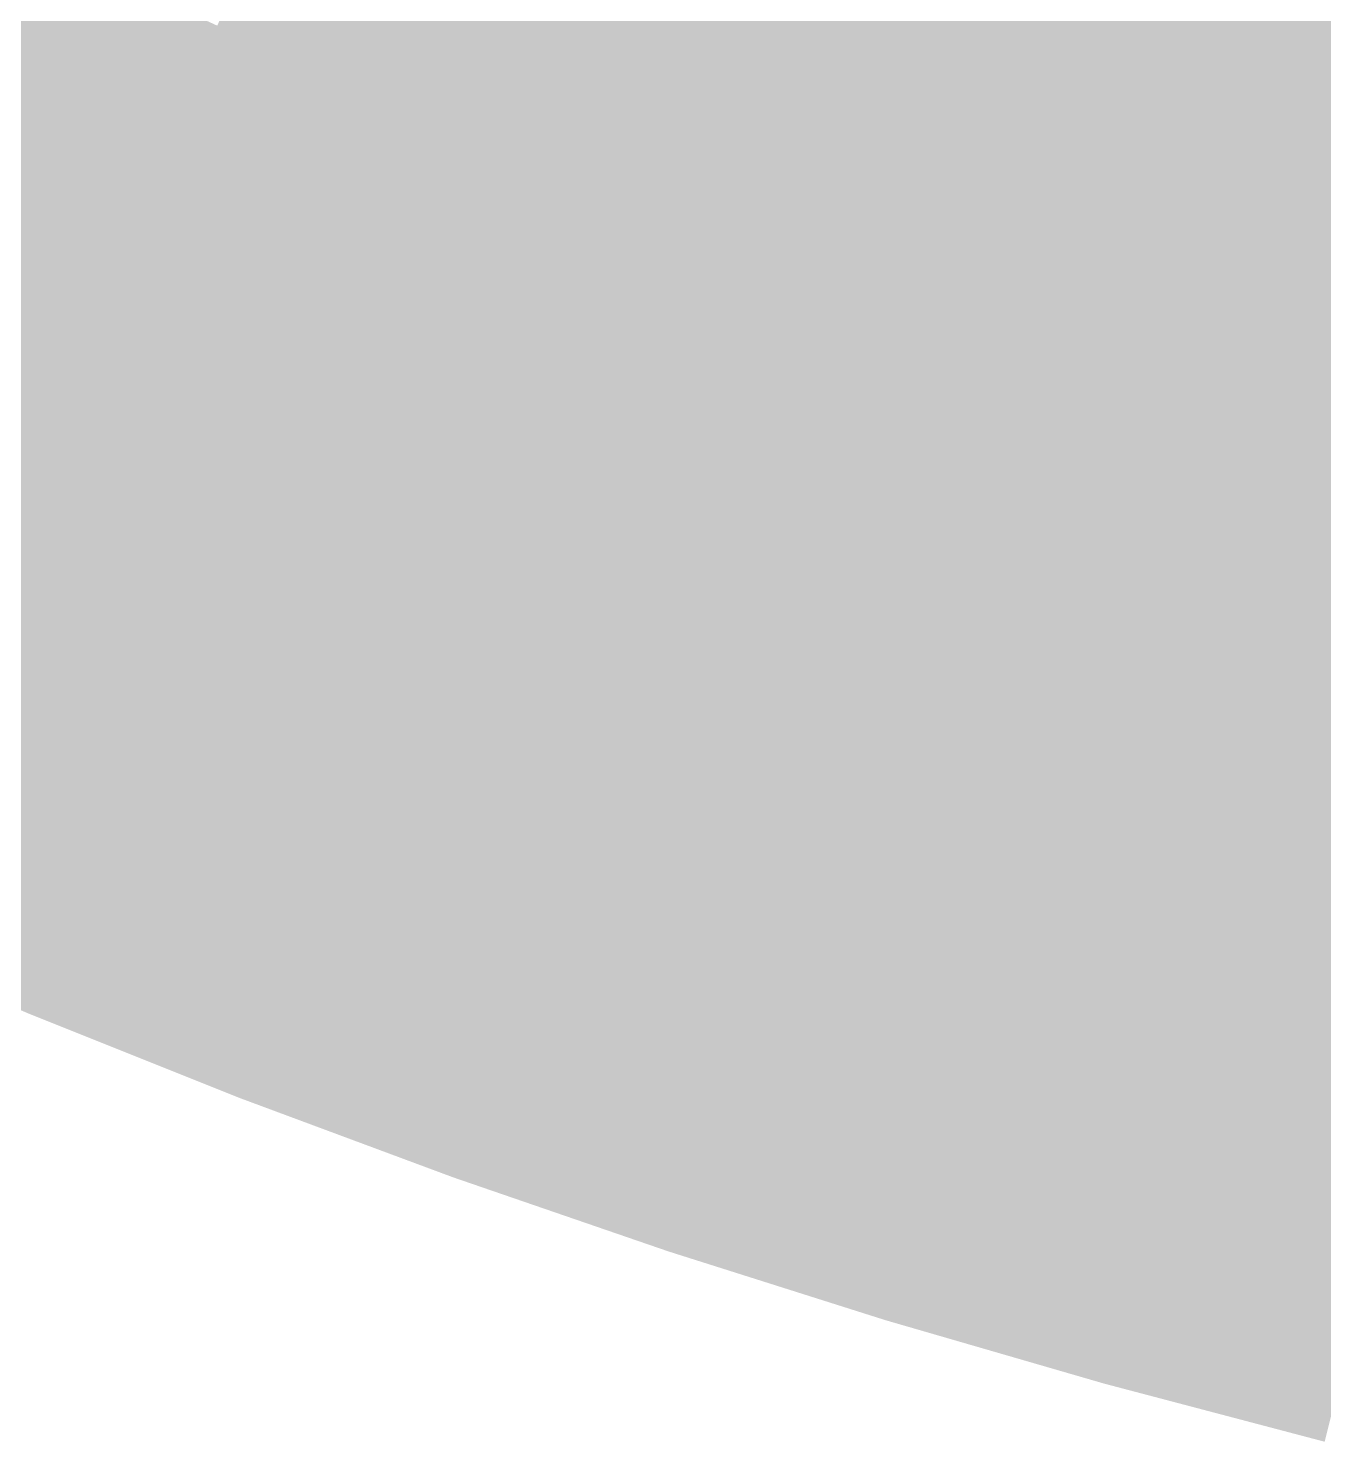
# Model space of a CAD drawing. Header units: inches. Extents: x -266 to 784, y -170 to 213.
# Drawn here: x -65.06 to -41.32, y -164.91 to -139.01 of the extents above; entities that cross this region are included whole.
import ezdxf

# ---------------------------------------------------------------- set-up
doc = ezdxf.new("R2010")
doc.units = ezdxf.units.IN
doc.header["$MEASUREMENT"] = 0

msp = doc.modelspace()

# ---------------------------------------------------------------- linework, layer by layer
at = {"color": 199, "true_color": 0x352e5d}
msp.add_solid([(-53.264465, -138.082934), (-53.62436, -139.015927), (-56.637148, -136.734171), (-57.019831, -137.65805)], dxfattribs=at)
at = {"color": 189, "true_color": 0x2f2a54}
msp.add_solid([(-57.402515, -138.58193), (-57.785198, -139.505809), (-60.786197, -137.131463), (-61.191438, -138.045673)], dxfattribs=at)
at = {"color": 199, "true_color": 0x383061}
msp.add_solid([(-49.522808, -138.406978), (-49.859698, -139.348522), (-52.90457, -137.149941), (-53.264465, -138.082934)], dxfattribs=at)
at = {"color": 179, "true_color": 0x29254c}
msp.add_solid([(-61.59668, -138.959883), (-62.001921, -139.874093), (-64.988374, -137.406373), (-65.415929, -138.310362)], dxfattribs=at)
at = {"color": 199, "true_color": 0x3c3265}
msp.add_solid([(-45.797534, -138.631114), (-46.111216, -139.580643), (-49.185919, -137.465434), (-49.522808, -138.406978)], dxfattribs=at)
at = {"color": 189, "true_color": 0x322c59}
msp.add_solid([(-53.62436, -139.015927), (-53.984255, -139.94892), (-57.019831, -137.65805), (-57.402515, -138.58193)], dxfattribs=at)
at = {"color": 177, "true_color": 0x40346a}
msp.add_solid([(-42.091278, -138.756349), (-42.381563, -139.713289), (-45.483852, -137.681586), (-45.797534, -138.631114)], dxfattribs=at)
at = {"color": 177, "true_color": 0x43366e}
msp.add_solid([(-38.406637, -138.783753), (-38.67335, -139.74753), (-41.800994, -137.799408), (-42.091278, -138.756349)], dxfattribs=at)
at = {"color": 189, "true_color": 0x2c2850}
msp.add_solid([(-57.785198, -139.505809), (-58.167882, -140.429689), (-61.191438, -138.045673), (-61.59668, -138.959883)], dxfattribs=at)
at = {"color": 199, "true_color": 0x362e5d}
msp.add_solid([(-49.859698, -139.348522), (-50.196588, -140.290066), (-53.264465, -138.082934), (-53.62436, -139.015927)], dxfattribs=at)
at = {"color": 179, "true_color": 0x272348}
msp.add_solid([(-62.001921, -139.874093), (-62.407162, -140.788302), (-65.415929, -138.310362), (-65.843484, -139.214351)], dxfattribs=at)
at = {"color": 199, "true_color": 0x393061}
msp.add_solid([(-46.111216, -139.580643), (-46.424898, -140.530171), (-49.522808, -138.406978), (-49.859698, -139.348522)], dxfattribs=at)
at = {"color": 189, "true_color": 0x302a54}
msp.add_solid([(-53.984255, -139.94892), (-54.344151, -140.881913), (-57.402515, -138.58193), (-57.785198, -139.505809)], dxfattribs=at)
at = {"color": 199, "true_color": 0x3d3265}
msp.add_solid([(-42.381563, -139.713289), (-42.671848, -140.670229), (-45.797534, -138.631114), (-46.111216, -139.580643)], dxfattribs=at)
at = {"color": 177, "true_color": 0x41346a}
msp.add_solid([(-38.67335, -139.74753), (-38.940063, -140.711306), (-42.091278, -138.756349), (-42.381563, -139.713289)], dxfattribs=at)
at = {"color": 179, "true_color": 0x2a254c}
msp.add_solid([(-58.167882, -140.429689), (-58.550565, -141.353568), (-61.59668, -138.959883), (-62.001921, -139.874093)], dxfattribs=at)
at = {"color": 189, "true_color": 0x332c59}
msp.add_solid([(-50.196588, -140.290066), (-50.533478, -141.23161), (-53.62436, -139.015927), (-53.984255, -139.94892)], dxfattribs=at)
at = {"color": 179, "true_color": 0x242143}
msp.add_solid([(-62.407162, -140.788302), (-62.812404, -141.702512), (-65.843484, -139.214351), (-66.271039, -140.11834)], dxfattribs=at)
at = {"color": 189, "true_color": 0x2d2850}
msp.add_solid([(-54.344151, -140.881913), (-54.704046, -141.814905), (-57.785198, -139.505809), (-58.167882, -140.429689)], dxfattribs=at)
at = {"color": 199, "true_color": 0x372e5d}
msp.add_solid([(-46.424898, -140.530171), (-46.738579, -141.479699), (-49.859698, -139.348522), (-50.196588, -140.290066)], dxfattribs=at)
at = {"color": 199, "true_color": 0x3a3061}
msp.add_solid([(-42.671848, -140.670229), (-42.962132, -141.62717), (-46.111216, -139.580643), (-46.424898, -140.530171)], dxfattribs=at)
at = {"color": 209, "true_color": 0x3e3265}
msp.add_solid([(-38.940063, -140.711306), (-39.206775, -141.675082), (-42.381563, -139.713289), (-42.671848, -140.670229)], dxfattribs=at)
at = {"color": 179, "true_color": 0x282348}
for points in [[(-58.550565, -141.353568), (-58.933249, -142.277448), (-62.001921, -139.874093), (-62.407162, -140.788302)], [(-55.063941, -142.747898), (-55.423836, -143.680891), (-58.550565, -141.353568), (-58.933249, -142.277448)]]:
    msp.add_solid(points, dxfattribs=at)
at = {"color": 189, "true_color": 0x312a54}
msp.add_solid([(-50.533478, -141.23161), (-50.870368, -142.173154), (-53.984255, -139.94892), (-54.344151, -140.881913)], dxfattribs=at)
at = {"color": 179, "true_color": 0x221f3f}
msp.add_solid([(-62.812404, -141.702512), (-63.217645, -142.616722), (-66.271039, -140.11834), (-66.698595, -141.02233)], dxfattribs=at)
at = {"color": 189, "true_color": 0x342c59}
msp.add_solid([(-46.738579, -141.479699), (-47.052261, -142.429227), (-50.196588, -140.290066), (-50.533478, -141.23161)], dxfattribs=at)
at = {"color": 189, "true_color": 0x2b254c}
msp.add_solid([(-54.704046, -141.814905), (-55.063941, -142.747898), (-58.167882, -140.429689), (-58.550565, -141.353568)], dxfattribs=at)
at = {"color": 199, "true_color": 0x382e5d}
msp.add_solid([(-42.962132, -141.62717), (-43.252417, -142.58411), (-46.424898, -140.530171), (-46.738579, -141.479699)], dxfattribs=at)
at = {"color": 179, "true_color": 0x252143}
msp.add_solid([(-58.933249, -142.277448), (-59.315932, -143.201328), (-62.407162, -140.788302), (-62.812404, -141.702512)], dxfattribs=at)
at = {"color": 199, "true_color": 0x3c3061}
msp.add_solid([(-39.206775, -141.675082), (-39.473488, -142.638858), (-42.671848, -140.670229), (-42.962132, -141.62717)], dxfattribs=at)
at = {"color": 179, "true_color": 0x201d3b}
for points in [[(-63.217645, -142.616722), (-63.622886, -143.530932), (-66.698595, -141.02233), (-67.12615, -141.926319)], [(-59.698615, -144.125207), (-60.081299, -145.049087), (-63.217645, -142.616722), (-63.622886, -143.530932)]]:
    msp.add_solid(points, dxfattribs=at)
at = {"color": 189, "true_color": 0x2e2850}
msp.add_solid([(-50.870368, -142.173154), (-51.207258, -143.114698), (-54.344151, -140.881913), (-54.704046, -141.814905)], dxfattribs=at)
at = {"color": 189, "true_color": 0x322a54}
msp.add_solid([(-47.052261, -142.429227), (-47.365943, -143.378755), (-50.533478, -141.23161), (-50.870368, -142.173154)], dxfattribs=at)
at = {"color": 199, "true_color": 0x352c59}
msp.add_solid([(-43.252417, -142.58411), (-43.542702, -143.54105), (-46.738579, -141.479699), (-47.052261, -142.429227)], dxfattribs=at)
at = {"color": 199, "true_color": 0x392e5d}
msp.add_solid([(-39.473488, -142.638858), (-39.740201, -143.602634), (-42.962132, -141.62717), (-43.252417, -142.58411)], dxfattribs=at)
at = {"color": 179, "true_color": 0x231f3f}
for points in [[(-59.315932, -143.201328), (-59.698615, -144.125207), (-62.812404, -141.702512), (-63.217645, -142.616722)], [(-55.783731, -144.613884), (-56.143626, -145.546877), (-59.315932, -143.201328), (-59.698615, -144.125207)]]:
    msp.add_solid(points, dxfattribs=at)
at = {"color": 189, "true_color": 0x2c254c}
msp.add_solid([(-51.207258, -143.114698), (-51.544148, -144.056242), (-54.704046, -141.814905), (-55.063941, -142.747898)], dxfattribs=at)
at = {"color": 179, "true_color": 0x1d1b36}
msp.add_solid([(-63.622886, -143.530932), (-64.028128, -144.445141), (-67.12615, -141.926319), (-67.553705, -142.830308)], dxfattribs=at)
at = {"color": 189, "true_color": 0x2f2850}
msp.add_solid([(-47.365943, -143.378755), (-47.679625, -144.328283), (-50.870368, -142.173154), (-51.207258, -143.114698)], dxfattribs=at)
at = {"color": 179, "true_color": 0x262143}
msp.add_solid([(-55.423836, -143.680891), (-55.783731, -144.613884), (-58.933249, -142.277448), (-59.315932, -143.201328)], dxfattribs=at)
at = {"color": 189, "true_color": 0x332a54}
msp.add_solid([(-43.542702, -143.54105), (-43.832986, -144.497991), (-47.052261, -142.429227), (-47.365943, -143.378755)], dxfattribs=at)
at = {"color": 199, "true_color": 0x362c59}
msp.add_solid([(-39.740201, -143.602634), (-40.006914, -144.56641), (-43.252417, -142.58411), (-43.542702, -143.54105)], dxfattribs=at)
at = {"color": 179, "true_color": 0x1b1932}
msp.add_solid([(-64.028128, -144.445141), (-64.433369, -145.359351), (-67.553705, -142.830308), (-67.98126, -143.734298)], dxfattribs=at)
at = {"color": 179, "true_color": 0x292348}
msp.add_solid([(-51.544148, -144.056242), (-51.881037, -144.997786), (-55.063941, -142.747898), (-55.423836, -143.680891)], dxfattribs=at)
at = {"color": 189, "true_color": 0x2d254c}
msp.add_solid([(-47.679625, -144.328283), (-47.993306, -145.277812), (-51.207258, -143.114698), (-51.544148, -144.056242)], dxfattribs=at)
at = {"color": 189, "true_color": 0x302850}
msp.add_solid([(-43.832986, -144.497991), (-44.123271, -145.454931), (-47.365943, -143.378755), (-47.679625, -144.328283)], dxfattribs=at)
at = {"color": 179, "true_color": 0x1e1b36}
msp.add_solid([(-60.081299, -145.049087), (-60.463982, -145.972966), (-63.622886, -143.530932), (-64.028128, -144.445141)], dxfattribs=at)
at = {"color": 179, "true_color": 0x272143}
msp.add_solid([(-51.881037, -144.997786), (-52.217927, -145.93933), (-55.423836, -143.680891), (-55.783731, -144.613884)], dxfattribs=at)
at = {"color": 189, "true_color": 0x342a54}
msp.add_solid([(-40.006914, -144.56641), (-40.273626, -145.530186), (-43.542702, -143.54105), (-43.832986, -144.497991)], dxfattribs=at)
at = {"color": 179, "true_color": 0x19162e}
for points in [[(-64.433369, -145.359351), (-64.83861, -146.273561), (-67.98126, -143.734298), (-68.408815, -144.638287)], [(-60.846666, -146.896846), (-61.229349, -147.820725), (-64.433369, -145.359351), (-64.83861, -146.273561)]]:
    msp.add_solid(points, dxfattribs=at)
at = {"color": 179, "true_color": 0x211d3b}
msp.add_solid([(-56.143626, -145.546877), (-56.503521, -146.479869), (-59.698615, -144.125207), (-60.081299, -145.049087)], dxfattribs=at)
at = {"color": 179, "true_color": 0x2a2348}
msp.add_solid([(-47.993306, -145.277812), (-48.306988, -146.22734), (-51.544148, -144.056242), (-51.881037, -144.997786)], dxfattribs=at)
at = {"color": 179, "true_color": 0x1c1932}
for points in [[(-60.463982, -145.972966), (-60.846666, -146.896846), (-64.028128, -144.445141), (-64.433369, -145.359351)], [(-56.863416, -147.412862), (-57.223311, -148.345855), (-60.463982, -145.972966), (-60.846666, -146.896846)]]:
    msp.add_solid(points, dxfattribs=at)
at = {"color": 189, "true_color": 0x2e254c}
for points in [[(-44.123271, -145.454931), (-44.413556, -146.411871), (-47.679625, -144.328283), (-47.993306, -145.277812)], [(-40.540339, -146.493962), (-40.807052, -147.457738), (-44.123271, -145.454931), (-44.413556, -146.411871)]]:
    msp.add_solid(points, dxfattribs=at)
at = {"color": 189, "true_color": 0x312850}
msp.add_solid([(-40.273626, -145.530186), (-40.540339, -146.493962), (-43.832986, -144.497991), (-44.123271, -145.454931)], dxfattribs=at)
at = {"color": 188, "true_color": 0x16142a}
msp.add_solid([(-64.83861, -146.273561), (-65.243852, -147.187771), (-68.408815, -144.638287), (-68.83637, -145.542276)], dxfattribs=at)
at = {"color": 179, "true_color": 0x241f3f}
msp.add_solid([(-52.217927, -145.93933), (-52.554817, -146.880874), (-55.783731, -144.613884), (-56.143626, -145.546877)], dxfattribs=at)
at = {"color": 179, "true_color": 0x282143}
for points in [[(-48.306988, -146.22734), (-48.62067, -147.176868), (-51.881037, -144.997786), (-52.217927, -145.93933)], [(-44.70384, -147.368812), (-44.994125, -148.325752), (-48.306988, -146.22734), (-48.62067, -147.176868)]]:
    msp.add_solid(points, dxfattribs=at)
at = {"color": 179, "true_color": 0x1f1b36}
for points in [[(-56.503521, -146.479869), (-56.863416, -147.412862), (-60.081299, -145.049087), (-60.463982, -145.972966)], [(-52.891707, -147.822418), (-53.228597, -148.763962), (-56.503521, -146.479869), (-56.863416, -147.412862)]]:
    msp.add_solid(points, dxfattribs=at)
at = {"color": 189, "true_color": 0x2b2348}
msp.add_solid([(-44.413556, -146.411871), (-44.70384, -147.368812), (-47.993306, -145.277812), (-48.306988, -146.22734)], dxfattribs=at)
at = {"color": 179, "true_color": 0x221d3b}
for points in [[(-52.554817, -146.880874), (-52.891707, -147.822418), (-56.143626, -145.546877), (-56.503521, -146.479869)], [(-48.934352, -148.126396), (-49.248033, -149.075924), (-52.554817, -146.880874), (-52.891707, -147.822418)]]:
    msp.add_solid(points, dxfattribs=at)
at = {"color": 179, "true_color": 0x251f3f}
msp.add_solid([(-48.62067, -147.176868), (-48.934352, -148.126396), (-52.217927, -145.93933), (-52.554817, -146.880874)], dxfattribs=at)
at = {"color": 188, "true_color": 0x17142a}
for points in [[(-61.229349, -147.820725), (-61.612033, -148.744605), (-64.83861, -146.273561), (-65.243852, -147.187771)], [(-57.583206, -149.278848), (-57.943101, -150.211841), (-61.229349, -147.820725), (-61.612033, -148.744605)]]:
    msp.add_solid(points, dxfattribs=at)
at = {"color": 189, "true_color": 0x2c2348}
msp.add_solid([(-40.807052, -147.457738), (-41.073765, -148.421514), (-44.413556, -146.411871), (-44.70384, -147.368812)], dxfattribs=at)
at = {"color": 179, "true_color": 0x1a162e}
for points in [[(-57.223311, -148.345855), (-57.583206, -149.278848), (-60.846666, -146.896846), (-61.229349, -147.820725)], [(-53.565487, -149.705506), (-53.902377, -150.64705), (-57.223311, -148.345855), (-57.583206, -149.278848)]]:
    msp.add_solid(points, dxfattribs=at)
at = {"color": 188, "true_color": 0x141225}
msp.add_solid([(-61.612033, -148.744605), (-61.994716, -149.668484), (-65.243852, -147.187771), (-65.649093, -148.10198)], dxfattribs=at)
at = {"color": 179, "true_color": 0x261f3f}
for points in [[(-44.994125, -148.325752), (-45.28441, -149.282692), (-48.62067, -147.176868), (-48.934352, -148.126396)], [(-41.340477, -149.38529), (-41.60719, -150.349066), (-44.994125, -148.325752), (-45.28441, -149.282692)]]:
    msp.add_solid(points, dxfattribs=at)
at = {"color": 179, "true_color": 0x1d1932}
for points in [[(-53.228597, -148.763962), (-53.565487, -149.705506), (-56.863416, -147.412862), (-57.223311, -148.345855)], [(-49.561715, -150.025453), (-49.875397, -150.974981), (-53.228597, -148.763962), (-53.565487, -149.705506)]]:
    msp.add_solid(points, dxfattribs=at)
at = {"color": 179, "true_color": 0x292143}
msp.add_solid([(-41.073765, -148.421514), (-41.340477, -149.38529), (-44.70384, -147.368812), (-44.994125, -148.325752)], dxfattribs=at)
at = {"color": 179, "true_color": 0x201b36}
msp.add_solid([(-49.248033, -149.075924), (-49.561715, -150.025453), (-52.891707, -147.822418), (-53.228597, -148.763962)], dxfattribs=at)
at = {"color": 188, "true_color": 0x121021}
for points in [[(-61.994716, -149.668484), (-62.377399, -150.592364), (-65.649093, -148.10198), (-66.054334, -149.01619)], [(-58.302996, -151.144833), (-58.662891, -152.077826), (-61.994716, -149.668484), (-62.377399, -150.592364)]]:
    msp.add_solid(points, dxfattribs=at)
at = {"color": 179, "true_color": 0x231d3b}
msp.add_solid([(-45.28441, -149.282692), (-45.574694, -150.239633), (-48.934352, -148.126396), (-49.248033, -149.075924)], dxfattribs=at)
at = {"color": 179, "true_color": 0x2a2143}
msp.add_solid([(-37.418948, -149.384813), (-37.661928, -150.354844), (-41.073765, -148.421514), (-41.340477, -149.38529)], dxfattribs=at)
at = {"color": 188, "true_color": 0x151225}
for points in [[(-57.943101, -150.211841), (-58.302996, -151.144833), (-61.612033, -148.744605), (-61.994716, -149.668484)], [(-54.239266, -151.588594), (-54.576156, -152.530139), (-57.943101, -150.211841), (-58.302996, -151.144833)]]:
    msp.add_solid(points, dxfattribs=at)
at = {"color": 188, "true_color": 0x100e1d}
for points in [[(-62.377399, -150.592364), (-62.760083, -151.516243), (-66.054334, -149.01619), (-66.459576, -149.9304)], [(-58.662891, -152.077826), (-59.022786, -153.010819), (-62.377399, -150.592364), (-62.760083, -151.516243)], [(-54.913046, -153.471683), (-55.249936, -154.413227), (-58.662891, -152.077826), (-59.022786, -153.010819)]]:
    msp.add_solid(points, dxfattribs=at)
at = {"color": 179, "true_color": 0x211b36}
for points in [[(-45.574694, -150.239633), (-45.864979, -151.196573), (-49.248033, -149.075924), (-49.561715, -150.025453)], [(-41.873903, -151.312842), (-42.140616, -152.276618), (-45.574694, -150.239633), (-45.864979, -151.196573)]]:
    msp.add_solid(points, dxfattribs=at)
at = {"color": 188, "true_color": 0x18142a}
for points in [[(-53.902377, -150.64705), (-54.239266, -151.588594), (-57.583206, -149.278848), (-57.943101, -150.211841)], [(-50.189078, -151.924509), (-50.50276, -152.874037), (-53.902377, -150.64705), (-54.239266, -151.588594)]]:
    msp.add_solid(points, dxfattribs=at)
at = {"color": 179, "true_color": 0x241d3b}
msp.add_solid([(-41.60719, -150.349066), (-41.873903, -151.312842), (-45.28441, -149.282692), (-45.574694, -150.239633)], dxfattribs=at)
at = {"color": 179, "true_color": 0x271f3f}
msp.add_solid([(-37.661928, -150.354844), (-37.904908, -151.324875), (-41.340477, -149.38529), (-41.60719, -150.349066)], dxfattribs=at)
at = {"color": 188, "true_color": 0x0d0c19}
msp.add_solid([(-62.760083, -151.516243), (-63.142766, -152.440123), (-66.459576, -149.9304), (-66.864817, -150.84461)], dxfattribs=at)
at = {"color": 179, "true_color": 0x1b162e}
for points in [[(-49.875397, -150.974981), (-50.189078, -151.924509), (-53.565487, -149.705506), (-53.902377, -150.64705)], [(-46.155264, -152.153513), (-46.445548, -153.110454), (-49.875397, -150.974981), (-50.189078, -151.924509)]]:
    msp.add_solid(points, dxfattribs=at)
at = {"color": 179, "true_color": 0x1e1932}
msp.add_solid([(-45.864979, -151.196573), (-46.155264, -152.153513), (-49.561715, -150.025453), (-49.875397, -150.974981)], dxfattribs=at)
at = {"color": 179, "true_color": 0x251d3b}
msp.add_solid([(-37.904908, -151.324875), (-38.147888, -152.294907), (-41.60719, -150.349066), (-41.873903, -151.312842)], dxfattribs=at)
at = {"color": 188, "true_color": 0x0b0a14}
for points in [[(-63.142766, -152.440123), (-63.52545, -153.364002), (-66.864817, -150.84461), (-67.270058, -151.758819)], [(-59.382681, -153.943812), (-59.742576, -154.876805), (-63.142766, -152.440123), (-63.52545, -153.364002)], [(-55.586826, -155.354771), (-55.923716, -156.296315), (-59.382681, -153.943812), (-59.742576, -154.876805)]]:
    msp.add_solid(points, dxfattribs=at)
at = {"color": 188, "true_color": 0x131021}
for points in [[(-54.576156, -152.530139), (-54.913046, -153.471683), (-58.302996, -151.144833), (-58.662891, -152.077826)], [(-50.816442, -153.823565), (-51.130124, -154.773093), (-54.576156, -152.530139), (-54.913046, -153.471683)]]:
    msp.add_solid(points, dxfattribs=at)
at = {"color": 179, "true_color": 0x1f1932}
for points in [[(-42.140616, -152.276618), (-42.407328, -153.240394), (-45.864979, -151.196573), (-46.155264, -152.153513)], [(-38.390868, -153.264938), (-38.633849, -154.234969), (-42.140616, -152.276618), (-42.407328, -153.240394)]]:
    msp.add_solid(points, dxfattribs=at)
at = {"color": 179, "true_color": 0x221b36}
msp.add_solid([(-38.147888, -152.294907), (-38.390868, -153.264938), (-41.873903, -151.312842), (-42.140616, -152.276618)], dxfattribs=at)
at = {"color": 188, "true_color": 0x0e0c19}
for points in [[(-59.022786, -153.010819), (-59.382681, -153.943812), (-62.760083, -151.516243), (-63.142766, -152.440123)], [(-55.249936, -154.413227), (-55.586826, -155.354771), (-59.022786, -153.010819), (-59.382681, -153.943812)], [(-51.443805, -155.722622), (-51.757487, -156.67215), (-55.249936, -154.413227), (-55.586826, -155.354771)], [(-47.606687, -156.938215), (-47.896972, -157.895155), (-51.443805, -155.722622), (-51.757487, -156.67215)]]:
    msp.add_solid(points, dxfattribs=at)
at = {"color": 188, "true_color": 0x161225}
for points in [[(-50.50276, -152.874037), (-50.816442, -153.823565), (-54.239266, -151.588594), (-54.576156, -152.530139)], [(-46.735833, -154.067394), (-47.026118, -155.024334), (-50.50276, -152.874037), (-50.816442, -153.823565)]]:
    msp.add_solid(points, dxfattribs=at)
at = {"color": 178, "true_color": 0x090810}
for points in [[(-63.52545, -153.364002), (-63.908133, -154.287882), (-67.270058, -151.758819), (-67.675299, -152.673029)], [(-59.742576, -154.876805), (-60.102471, -155.809797), (-63.52545, -153.364002), (-63.908133, -154.287882)], [(-55.923716, -156.296315), (-56.260606, -157.237859), (-59.742576, -154.876805), (-60.102471, -155.809797)], [(-52.071169, -157.621678), (-52.384851, -158.571206), (-55.923716, -156.296315), (-56.260606, -157.237859)], [(-48.187256, -158.852096), (-48.477541, -159.809036), (-52.071169, -157.621678), (-52.384851, -158.571206)]]:
    msp.add_solid(points, dxfattribs=at)
at = {"color": 188, "true_color": 0x19142a}
for points in [[(-46.445548, -153.110454), (-46.735833, -154.067394), (-50.189078, -151.924509), (-50.50276, -152.874037)], [(-42.674041, -154.204171), (-42.940754, -155.167947), (-46.445548, -153.110454), (-46.735833, -154.067394)]]:
    msp.add_solid(points, dxfattribs=at)
at = {"color": 179, "true_color": 0x1c162e}
msp.add_solid([(-42.407328, -153.240394), (-42.674041, -154.204171), (-46.155264, -152.153513), (-46.445548, -153.110454)], dxfattribs=at)
at = {"color": 178, "true_color": 0x06050c}
for points in [[(-63.908133, -154.287882), (-64.290817, -155.211761), (-67.675299, -152.673029), (-68.080541, -153.587239)], [(-60.102471, -155.809797), (-60.462366, -156.74279), (-63.908133, -154.287882), (-64.290817, -155.211761)], [(-56.260606, -157.237859), (-56.597495, -158.179403), (-60.102471, -155.809797), (-60.462366, -156.74279)]]:
    msp.add_solid(points, dxfattribs=at)
at = {"color": 179, "true_color": 0x1d162e}
msp.add_solid([(-38.633849, -154.234969), (-38.876829, -155.205001), (-42.407328, -153.240394), (-42.674041, -154.204171)], dxfattribs=at)
at = {"color": 188, "true_color": 0x110e1d}
for points in [[(-51.130124, -154.773093), (-51.443805, -155.722622), (-54.913046, -153.471683), (-55.249936, -154.413227)], [(-47.316402, -155.981275), (-47.606687, -156.938215), (-51.130124, -154.773093), (-51.443805, -155.722622)], [(-43.474179, -157.095499), (-43.740892, -158.059275), (-47.316402, -155.981275), (-47.606687, -156.938215)]]:
    msp.add_solid(points, dxfattribs=at)
at = {"color": 178, "true_color": 0x040308}
for points in [[(-64.290817, -155.211761), (-64.6735, -156.135641), (-68.080541, -153.587239), (-68.485782, -154.501449)], [(-60.462366, -156.74279), (-60.822261, -157.675783), (-64.290817, -155.211761), (-64.6735, -156.135641)], [(-56.597495, -158.179403), (-56.934385, -159.120947), (-60.462366, -156.74279), (-60.822261, -157.675783)], [(-52.698532, -159.520734), (-53.012214, -160.470263), (-56.597495, -158.179403), (-56.934385, -159.120947)], [(-48.767826, -160.765976), (-49.05811, -161.722917), (-52.698532, -159.520734), (-53.012214, -160.470263)], [(-44.807743, -161.914379), (-45.074456, -162.878155), (-48.767826, -160.765976), (-49.05811, -161.722917)], [(-40.82067, -162.965251), (-41.06365, -163.935282), (-44.807743, -161.914379), (-45.074456, -162.878155)]]:
    msp.add_solid(points, dxfattribs=at)
at = {"color": 188, "true_color": 0x141021}
for points in [[(-47.026118, -155.024334), (-47.316402, -155.981275), (-50.816442, -153.823565), (-51.130124, -154.773093)], [(-43.207467, -156.131723), (-43.474179, -157.095499), (-47.026118, -155.024334), (-47.316402, -155.981275)], [(-39.362789, -157.145063), (-39.605769, -158.115094), (-43.207467, -156.131723), (-43.474179, -157.095499)]]:
    msp.add_solid(points, dxfattribs=at)
at = {"color": 188, "true_color": 0x171225}
for points in [[(-42.940754, -155.167947), (-43.207467, -156.131723), (-46.735833, -154.067394), (-47.026118, -155.024334)], [(-39.119809, -156.175032), (-39.362789, -157.145063), (-42.940754, -155.167947), (-43.207467, -156.131723)]]:
    msp.add_solid(points, dxfattribs=at)
at = {"color": 188, "true_color": 0x1a142a}
msp.add_solid([(-38.876829, -155.205001), (-39.119809, -156.175032), (-42.674041, -154.204171), (-42.940754, -155.167947)], dxfattribs=at)
at = {"color": 178, "true_color": 0x010103}
for points in [[(-64.6735, -156.135641), (-65.056184, -157.059521), (-68.485782, -154.501449), (-68.891023, -155.415658)], [(-60.822261, -157.675783), (-61.182156, -158.608776), (-64.6735, -156.135641), (-65.056184, -157.059521)], [(-56.934385, -159.120947), (-57.271275, -160.062491), (-60.822261, -157.675783), (-61.182156, -158.608776)]]:
    msp.add_solid(points, dxfattribs=at)
at = {"color": 188, "true_color": 0x0c0a14}
for points in [[(-51.757487, -156.67215), (-52.071169, -157.621678), (-55.586826, -155.354771), (-55.923716, -156.296315)], [(-47.896972, -157.895155), (-48.187256, -158.852096), (-51.757487, -156.67215), (-52.071169, -157.621678)], [(-44.007605, -159.023051), (-44.274318, -159.986827), (-47.896972, -157.895155), (-48.187256, -158.852096)], [(-40.09173, -160.055157), (-40.33471, -161.025188), (-44.007605, -159.023051), (-44.274318, -159.986827)]]:
    msp.add_solid(points, dxfattribs=at)
at = {"color": 188, "true_color": 0x0f0c19}
for points in [[(-43.740892, -158.059275), (-44.007605, -159.023051), (-47.606687, -156.938215), (-47.896972, -157.895155)], [(-39.84875, -159.085126), (-40.09173, -160.055157), (-43.740892, -158.059275), (-44.007605, -159.023051)]]:
    msp.add_solid(points, dxfattribs=at)
at = {"color": 188, "true_color": 0x120e1d}
msp.add_solid([(-39.605769, -158.115094), (-39.84875, -159.085126), (-43.474179, -157.095499), (-43.740892, -158.059275)], dxfattribs=at)
at = {"color": 178, "true_color": 0x07050c}
for points in [[(-52.384851, -158.571206), (-52.698532, -159.520734), (-56.260606, -157.237859), (-56.597495, -158.179403)], [(-48.477541, -159.809036), (-48.767826, -160.765976), (-52.384851, -158.571206), (-52.698532, -159.520734)], [(-44.541031, -160.950603), (-44.807743, -161.914379), (-48.477541, -159.809036), (-48.767826, -160.765976)], [(-40.57769, -161.995219), (-40.82067, -162.965251), (-44.541031, -160.950603), (-44.807743, -161.914379)]]:
    msp.add_solid(points, dxfattribs=at)
at = {"color": 188, "true_color": 0x0a0810}
for points in [[(-44.274318, -159.986827), (-44.541031, -160.950603), (-48.187256, -158.852096), (-48.477541, -159.809036)], [(-40.33471, -161.025188), (-40.57769, -161.995219), (-44.274318, -159.986827), (-44.541031, -160.950603)]]:
    msp.add_solid(points, dxfattribs=at)
at = {"color": 178, "true_color": 0x020103}
for points in [[(-53.012214, -160.470263), (-53.325896, -161.419791), (-56.934385, -159.120947), (-57.271275, -160.062491)], [(-49.05811, -161.722917), (-49.348395, -162.679857), (-53.012214, -160.470263), (-53.325896, -161.419791)], [(-45.074456, -162.878155), (-45.341169, -163.841931), (-49.05811, -161.722917), (-49.348395, -162.679857)], [(-41.06365, -163.935282), (-41.306631, -164.905313), (-45.074456, -162.878155), (-45.341169, -163.841931)]]:
    msp.add_solid(points, dxfattribs=at)

doc.saveas('drawing.dxf')
